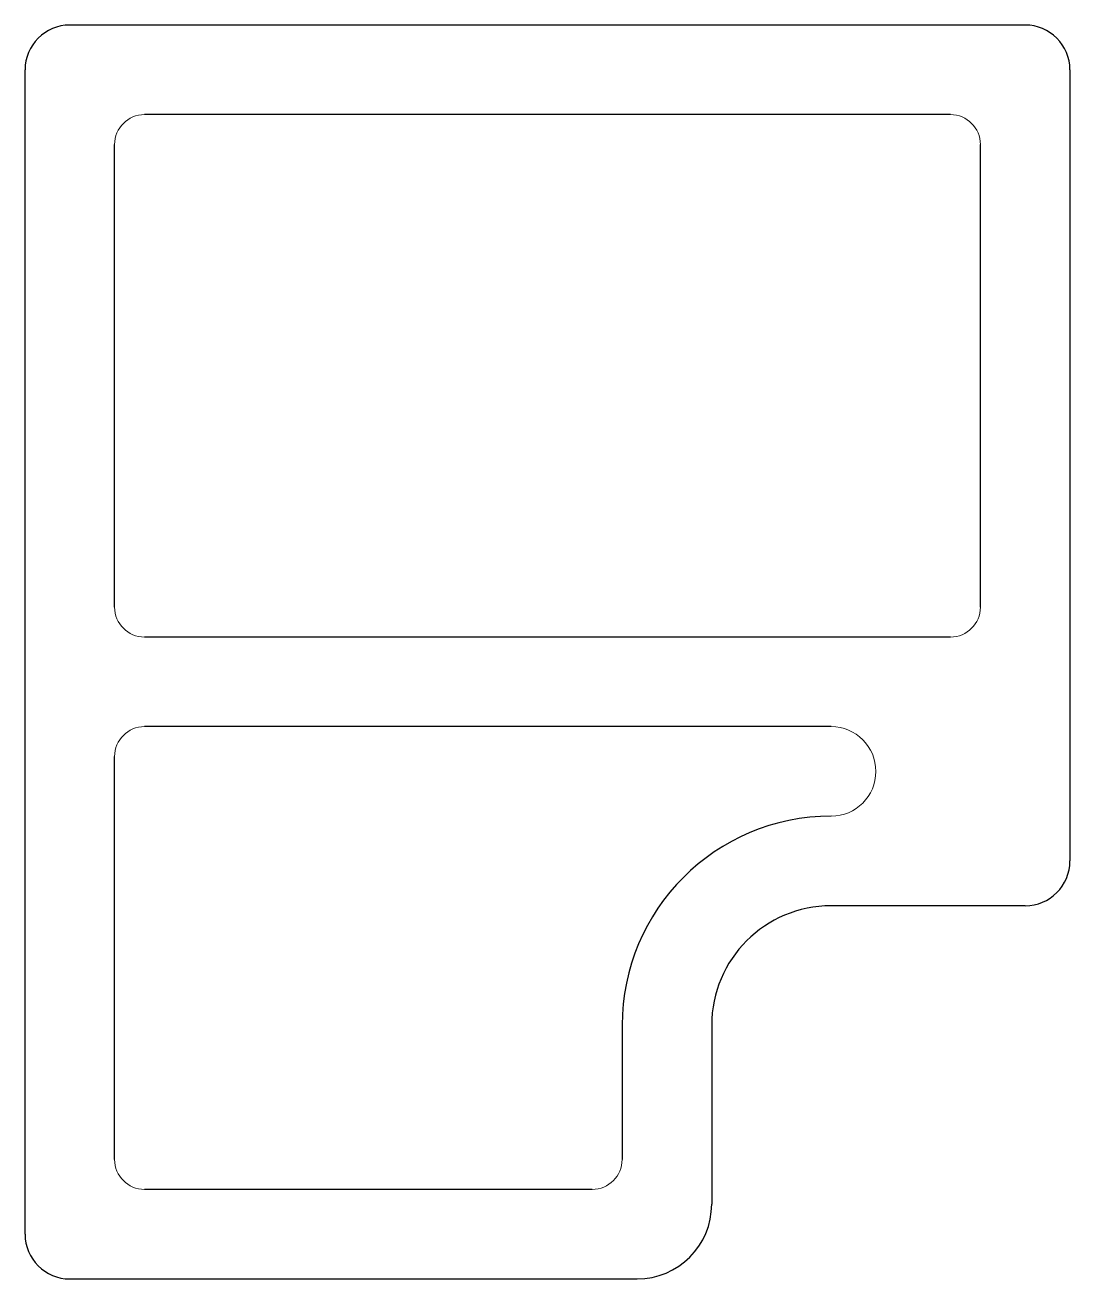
# Model space of a CAD drawing. Header units: millimetres. Extents: x 0 to 70, y 0 to 84.
import ezdxf

# ---------------------------------------------------------------- set-up
doc = ezdxf.new("R2010")
doc.units = ezdxf.units.MM
doc.layers.add('3', color=7, linetype='Continuous', true_color=0xffffff)

msp = doc.modelspace()

# ---------------------------------------------------------------- linework, layer by layer
at = {"layer": '3', "color": 30, "linetype": 'Continuous', "lineweight": 25}
for p, q in [((67, 84), (3, 84)), ((0, 3), (0, 81)), ((70, 81), (70, 28)), ((62, 78), (8, 78)), ((6, 45), (6, 76)), ((64, 45), (64, 76)), ((62, 43), (8, 43)), ((54, 37), (8, 37)), ((6, 8), (6, 35)), ((67, 25), (54, 25)), ((40, 17), (40, 8)), ((46, 17), (46, 5)), ((38, 6), (8, 6)), ((3, 0), (41, 0))]:
    msp.add_line(p, q, dxfattribs=at)
for centre, radius, start, end in [((3, 81), 3, 90, 180), ((67, 81), 3, 0, 90), ((54, 17), 14, 90, 180), ((67, 28), 3, 270, 0), ((54, 17), 8, 90, 180), ((41, 5), 5, 270, 0), ((3, 3), 3, 180, 270)]:
    msp.add_arc(centre, radius, start, end, dxfattribs=at)
at = {"layer": '3', "color": 51, "linetype": 'Continuous', "lineweight": 18}
for centre, radius, start, end in [((8, 76), 2, 90, 180), ((62, 76), 2, 0, 90), ((8, 45), 2, 180, 270), ((62, 45), 2, 270, 0), ((8, 35), 2, 90, 180), ((54, 34), 3, 270, 90), ((8, 8), 2, 180, 270), ((38, 8), 2, 270, 0)]:
    msp.add_arc(centre, radius, start, end, dxfattribs=at)

doc.saveas('drawing.dxf')
